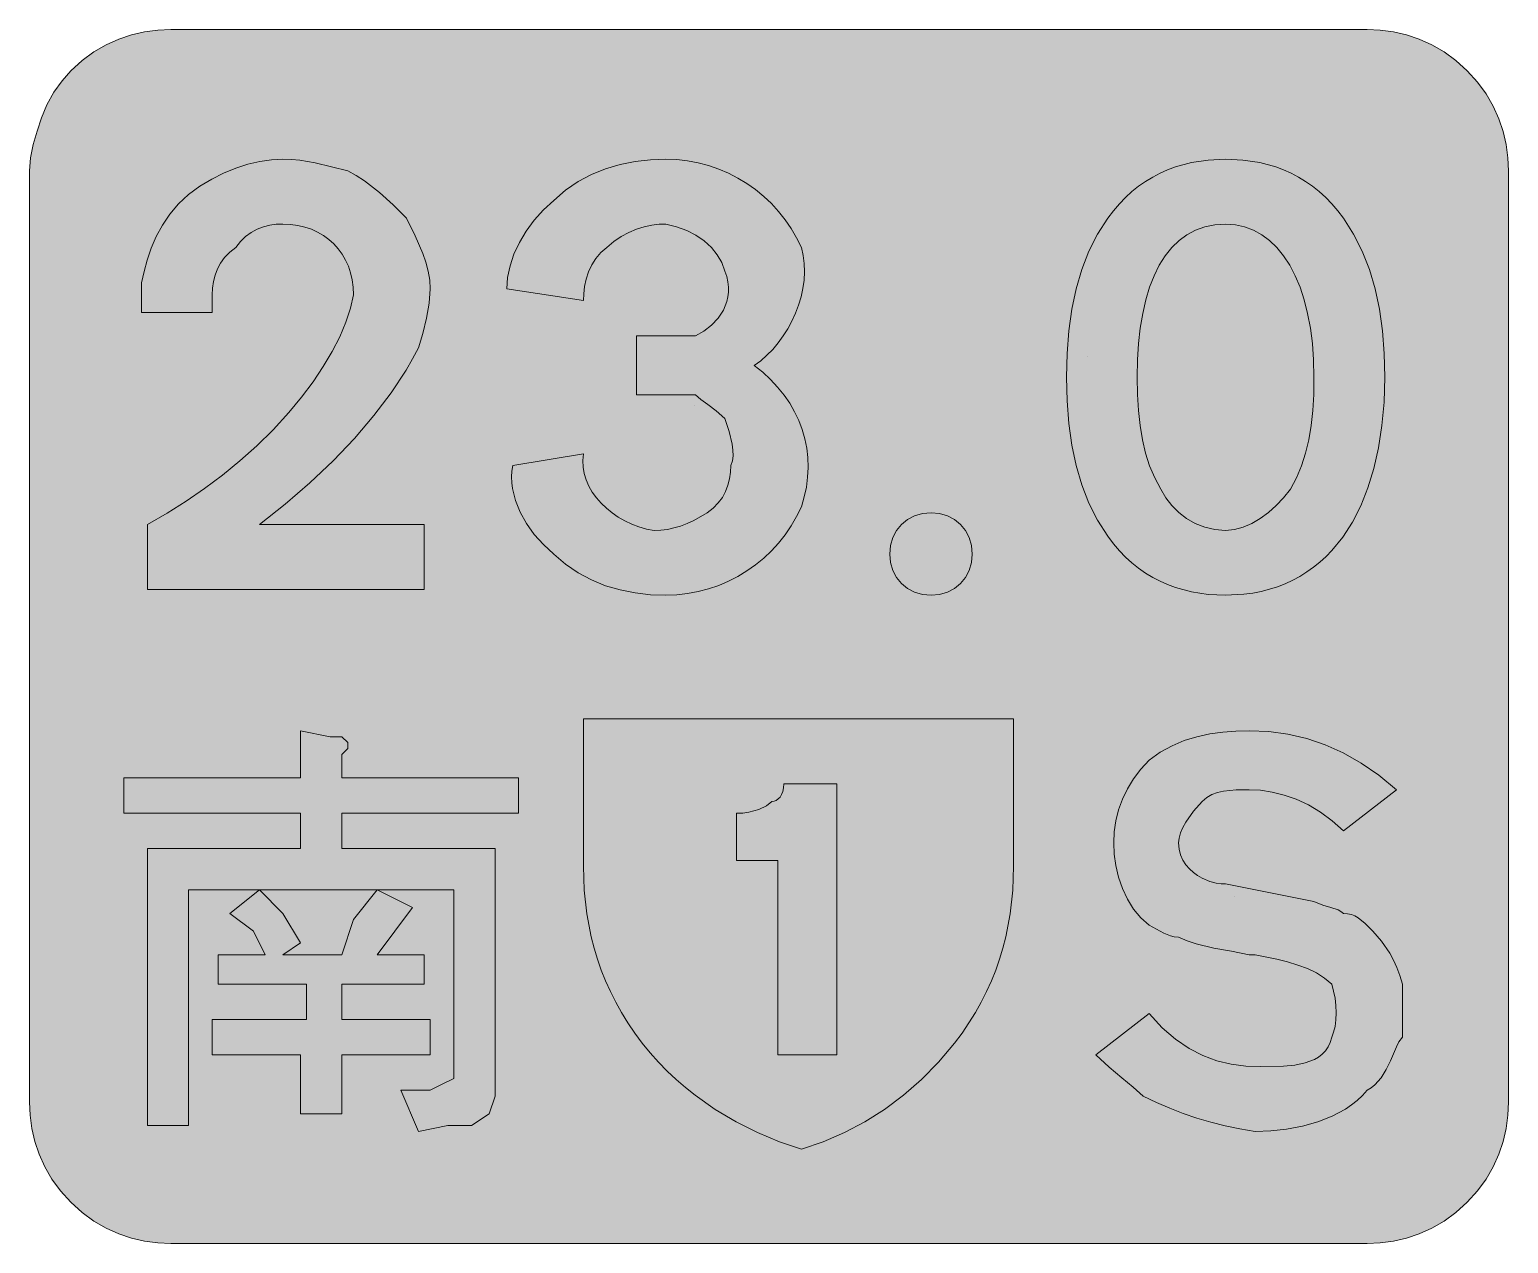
# Model space of a CAD drawing. Header units: metres. Extents: x 133 to 434, y 12 to 260.
import ezdxf

# ---------------------------------------------------------------- set-up
doc = ezdxf.new("R2010")
doc.units = ezdxf.units.M
for name, color, linetype, true_color in [('FILL_BLACK_000000', 7, 'Continuous', 0x000000), ('FILL_BLUE_0000FF', 7, 'Continuous', 0x0000ff), ('FILL_WHITE_FFFFFF', 7, 'Continuous', 0xffffff), ('FILL_YELLOW_FFFF00', 7, 'Continuous', 0xffff00), ('STROKE_WHITE_FFFFFF', 7, 'Continuous', 0xffffff)]:
    doc.layers.add(name, color=color, linetype=linetype, true_color=true_color)

msp = doc.modelspace()

# ---------------------------------------------------------------- hatches: boundary and pattern name
at = {"layer": 'FILL_BLACK_000000', "true_color": 0x000000}
h = msp.add_hatch(color=7, dxfattribs=at)
h.dxf.hatch_style = 1
h.paths.add_polyline_path([(297.45, 50.88), (285.45, 50.88), (285.45, 90.48), (277.05, 90.48), (277.05, 100.08), (278.34, 100.13), (279.53, 100.29), (281.55, 100.83), (283.13, 101.6), (284.25, 102.48), (284.7, 102.54), (285.13, 102.7), (285.54, 102.99), (285.9, 103.38), (286.21, 103.89), (286.44, 104.5), (286.6, 105.24), (286.65, 106.08), (297.45, 106.08), (297.45, 50.88)])
at = {"layer": 'FILL_BLUE_0000FF', "true_color": 0x0000ff}
h = msp.add_hatch(color=7, dxfattribs=at)
h.dxf.hatch_style = 1
h.paths.add_polyline_path([(405.45, 259.68), (408.15, 259.57), (410.83, 259.21), (413.49, 258.6), (416.1, 257.73), (418.66, 256.57), (421.14, 255.12), (423.55, 253.36), (425.85, 251.28), (427.93, 248.98), (429.69, 246.57), (431.14, 244.09), (432.3, 241.53), (433.17, 238.92), (433.78, 236.26), (434.14, 233.58), (434.25, 230.88), (434.25, 41.28), (434.14, 38.58), (433.78, 35.9), (433.17, 33.24), (432.3, 30.63), (431.14, 28.07), (429.69, 25.59), (427.93, 23.18), (425.85, 20.88), (423.55, 18.8), (421.14, 17.04), (418.66, 15.59), (416.1, 14.43), (413.49, 13.56), (410.83, 12.95), (408.15, 12.59), (405.45, 12.48), (161.85, 12.48), (159.15, 12.59), (156.47, 12.95), (153.81, 13.56), (151.2, 14.43), (148.64, 15.59), (146.16, 17.04), (143.75, 18.8), (141.45, 20.88), (139.37, 23.18), (137.61, 25.59), (136.16, 28.07), (135, 30.63), (134.13, 33.24), (133.52, 35.9), (133.16, 38.58), (133.05, 41.28), (133.05, 230.88), (133.26, 233.58), (133.8, 236.28), (134.57, 238.98), (135.45, 241.68), (136.56, 244.36), (138, 246.93), (139.67, 249.27), (141.45, 251.28), (143.75, 253.36), (146.16, 255.12), (148.64, 256.57), (151.2, 257.73), (153.81, 258.6), (156.47, 259.21), (159.15, 259.57), (161.85, 259.68), (405.45, 259.68)])
at = {"layer": 'FILL_WHITE_FFFFFF', "true_color": 0xffffff}
h = msp.add_hatch(color=7, dxfattribs=at)
h.dxf.hatch_style = 1
h.paths.add_polyline_path([(155.85, 202.08), (155.85, 208.08), (156.36, 210.38), (157.01, 212.75), (157.83, 215.15), (158.85, 217.53), (160.09, 219.86), (161.59, 222.09), (163.36, 224.17), (165.45, 226.08), (167.75, 227.77), (170.14, 229.23), (172.58, 230.47), (175.05, 231.48), (177.52, 232.27), (179.96, 232.83), (182.35, 233.17), (184.65, 233.28), (186.4, 233.23), (188.06, 233.07), (191.25, 232.53), (197.85, 230.88), (199.6, 229.93), (201.24, 228.87), (204.3, 226.53), (207.13, 223.96), (209.85, 221.28), (211.61, 217.68), (213.15, 214.08), (213.76, 212.28), (214.24, 210.48), (214.54, 208.68), (214.65, 206.88), (214.44, 203.99), (213.9, 200.88), (213.13, 197.77), (212.25, 194.88), (211.06, 192.62), (209.73, 190.33), (206.68, 185.71), (203.16, 181.06), (199.2, 176.43), (194.85, 171.85), (190.14, 167.37), (185.13, 163.04), (179.85, 158.88), (213.45, 158.88), (213.45, 145.68), (157.05, 145.68), (157.05, 158.88), (161.04, 161.19), (164.93, 163.62), (168.69, 166.2), (172.35, 168.93), (175.89, 171.83), (179.33, 174.91), (182.64, 178.19), (185.85, 181.68), (188.44, 184.83), (190.78, 187.96), (192.87, 191.07), (194.7, 194.13), (196.24, 197.14), (197.49, 200.07), (198.43, 202.93), (199.05, 205.68), (198.98, 207.23), (198.78, 208.71), (198.44, 210.13), (197.98, 211.47), (197.4, 212.74), (196.71, 213.93), (195.91, 215.03), (195, 216.03), (194, 216.94), (192.9, 217.74), (191.71, 218.43), (190.44, 219.01), (189.1, 219.47), (187.68, 219.81), (186.2, 220.01), (184.65, 220.08), (183.3, 220.02), (181.97, 219.84), (180.66, 219.51), (179.4, 219.03), (178.19, 218.38), (177.06, 217.55), (176, 216.52), (175.05, 215.28), (173.81, 214.33), (172.78, 213.27), (171.95, 212.14), (171.3, 210.93), (170.82, 209.67), (170.49, 208.36), (170.31, 207.03), (170.25, 205.68), (170.25, 202.08), (155.85, 202.08)])
h = msp.add_hatch(color=7, dxfattribs=at)
h.dxf.hatch_style = 1
h.paths.add_polyline_path([(256.65, 185.28), (256.65, 197.28), (266.25, 197.28), (267.45, 197.28), (268.65, 197.28), (270.38, 198.29), (271.95, 199.51), (273.29, 200.93), (274.35, 202.53), (275.07, 204.3), (275.29, 205.24), (275.4, 206.22), (275.4, 207.24), (275.28, 208.29), (275.03, 209.37), (274.65, 210.48), (274.04, 212.22), (273.11, 213.84), (271.91, 215.31), (270.45, 216.63), (268.77, 217.78), (266.89, 218.75), (264.84, 219.52), (262.65, 220.08), (261.25, 220.02), (259.76, 219.84), (258.22, 219.51), (256.65, 219.03), (255.08, 218.38), (253.54, 217.55), (252.05, 216.52), (250.65, 215.28), (249.41, 214.27), (248.38, 213.09), (247.55, 211.76), (246.9, 210.33), (246.42, 208.85), (246.09, 207.35), (245.91, 205.88), (245.85, 204.48), (230.25, 206.88), (230.42, 209.18), (230.91, 211.55), (231.71, 213.95), (232.8, 216.33), (234.18, 218.66), (235.82, 220.89), (237.71, 222.97), (239.85, 224.88), (242.21, 226.96), (244.76, 228.72), (247.49, 230.17), (250.35, 231.33), (253.33, 232.2), (256.39, 232.81), (259.5, 233.17), (262.65, 233.28), (264.88, 233.2), (267.08, 232.95), (269.24, 232.54), (271.35, 231.99), (273.4, 231.28), (275.39, 230.43), (277.31, 229.45), (279.15, 228.33), (280.91, 227.09), (282.57, 225.72), (284.14, 224.24), (285.6, 222.65), (286.95, 220.95), (288.18, 219.15), (289.28, 217.26), (290.25, 215.28), (290.62, 213.68), (290.82, 212.03), (290.87, 210.36), (290.78, 208.66), (290.54, 206.96), (290.17, 205.26), (289.67, 203.58), (289.05, 201.93), (288.32, 200.32), (287.48, 198.77), (286.55, 197.28), (285.53, 195.87), (284.42, 194.56), (283.23, 193.34), (281.97, 192.25), (280.65, 191.28), (282.38, 189.89), (283.97, 188.42), (285.41, 186.87), (286.71, 185.26), (287.86, 183.59), (288.86, 181.85), (289.7, 180.06), (290.4, 178.23), (290.94, 176.35), (291.33, 174.44), (291.55, 172.5), (291.62, 170.52), (291.52, 168.53), (291.26, 166.52), (290.84, 164.5), (290.25, 162.48), (289.28, 160.5), (288.18, 158.61), (286.95, 156.81), (285.6, 155.11), (284.14, 153.52), (282.57, 152.04), (280.91, 150.67), (279.15, 149.43), (277.31, 148.31), (275.39, 147.33), (273.4, 146.48), (271.35, 145.77), (269.24, 145.22), (267.08, 144.81), (264.88, 144.56), (262.65, 144.48), (259.5, 144.59), (256.39, 144.95), (253.33, 145.56), (250.35, 146.43), (247.49, 147.59), (244.76, 149.04), (242.21, 150.8), (239.85, 152.88), (237.72, 154.79), (235.84, 156.87), (234.24, 159.1), (232.95, 161.43), (232, 163.81), (231.41, 166.21), (231.27, 167.4), (231.22, 168.58), (231.28, 169.74), (231.45, 170.88), (245.85, 173.28), (245.72, 171.93), (245.78, 170.59), (246.01, 169.27), (246.41, 167.97), (246.97, 166.71), (247.66, 165.5), (248.5, 164.33), (249.45, 163.23), (250.52, 162.2), (251.69, 161.24), (252.95, 160.38), (254.29, 159.61), (255.7, 158.95), (257.17, 158.4), (258.69, 157.97), (260.25, 157.68), (261.6, 157.74), (262.95, 157.9), (264.3, 158.19), (265.65, 158.58), (267, 159.09), (268.35, 159.7), (271.05, 161.28), (272.29, 162.23), (273.32, 163.29), (274.15, 164.42), (274.8, 165.63), (275.28, 166.89), (275.61, 168.2), (275.79, 169.53), (275.85, 170.88), (276.19, 171.83), (276.34, 172.89), (276.31, 174.02), (276.15, 175.23), (275.51, 177.8), (274.65, 180.48), (272.87, 182.07), (271.2, 183.33), (269.76, 184.36), (268.65, 185.28), (256.65, 185.28)])
h = msp.add_hatch(color=7, dxfattribs=at)
h.dxf.hatch_style = 1
h.paths.add_polyline_path([(344.72, 198.33), (345.33, 202.72), (346.2, 206.88), (347.36, 210.82), (348.81, 214.53), (350.57, 218.02), (352.65, 221.28), (353.8, 222.8), (355.01, 224.21), (356.27, 225.51), (357.58, 226.7), (358.94, 227.79), (360.35, 228.77), (361.8, 229.65), (363.3, 230.43), (364.84, 231.11), (366.42, 231.7), (369.69, 232.59), (373.11, 233.11), (376.65, 233.28), (380.19, 233.11), (383.61, 232.59), (386.88, 231.7), (388.46, 231.11), (390, 230.43), (391.5, 229.65), (392.95, 228.77), (394.36, 227.79), (395.72, 226.7), (397.03, 225.51), (398.29, 224.21), (399.5, 222.8), (400.65, 221.28), (402.73, 218.02), (404.49, 214.53), (405.94, 210.82), (407.1, 206.88), (407.97, 202.72), (408.58, 198.33), (408.94, 193.72), (409.05, 188.88), (408.91, 183.83), (408.49, 179.05), (407.81, 174.53), (406.86, 170.3), (405.64, 166.35), (404.18, 162.7), (402.46, 159.36), (400.5, 156.33), (398.3, 153.62), (397.11, 152.4), (395.87, 151.25), (394.56, 150.19), (393.2, 149.22), (391.79, 148.33), (390.32, 147.54), (388.79, 146.83), (387.22, 146.21), (385.58, 145.69), (383.9, 145.26), (382.16, 144.92), (380.38, 144.68), (376.65, 144.48), (373.11, 144.65), (369.69, 145.17), (366.42, 146.06), (364.84, 146.65), (363.3, 147.33), (361.8, 148.11), (360.35, 148.99), (358.94, 149.97), (357.58, 151.06), (356.27, 152.25), (355.01, 153.55), (353.8, 154.96), (352.65, 156.48), (350.57, 159.74), (348.81, 163.23), (347.36, 166.94), (346.2, 170.88), (345.33, 175.04), (344.72, 179.43), (344.36, 184.04), (344.25, 188.88), (344.36, 193.72), (344.72, 198.33)])
h.paths.add_polyline_path([(380.23, 158.32), (381.99, 159.07), (383.7, 160.08), (385.36, 161.31), (386.94, 162.74), (388.45, 164.34), (389.85, 166.08), (391.09, 168.39), (392.12, 170.82), (392.95, 173.4), (393.6, 176.13), (394.08, 179.03), (394.41, 182.11), (394.59, 185.39), (394.65, 188.88), (394.57, 192.39), (394.32, 195.73), (393.91, 198.89), (393.36, 201.85), (392.65, 204.62), (391.8, 207.19), (390.82, 209.54), (389.7, 211.68), (388.46, 213.59), (387.09, 215.27), (385.61, 216.71), (384.02, 217.9), (382.32, 218.85), (380.52, 219.53), (378.63, 219.94), (376.65, 220.08), (374.47, 219.94), (372.43, 219.53), (370.53, 218.85), (368.78, 217.9), (367.16, 216.71), (365.68, 215.27), (364.35, 213.59), (363.15, 211.68), (362.1, 209.54), (361.18, 207.19), (360.41, 204.62), (359.78, 201.85), (359.28, 198.89), (358.93, 195.73), (358.72, 192.39), (358.65, 188.88), (358.71, 185.39), (358.89, 182.11), (359.22, 179.03), (359.7, 176.13), (360.35, 173.4), (361.18, 170.82), (362.21, 168.39), (363.45, 166.08), (364.46, 164.34), (365.68, 162.74), (367.1, 161.31), (368.7, 160.08), (370.47, 159.07), (372.39, 158.32), (374.46, 157.84), (376.65, 157.68), (378.45, 157.84), (380.23, 158.32)], flags=16)
h = msp.add_hatch(color=7, dxfattribs=at)
h.dxf.hatch_style = 1
h.paths.add_polyline_path([(324.89, 151.14), (324.41, 149.54), (323.66, 148.11), (322.65, 146.88), (321.42, 145.87), (319.99, 145.12), (318.39, 144.64), (316.65, 144.48), (314.91, 144.64), (313.31, 145.12), (311.88, 145.87), (310.65, 146.88), (309.64, 148.11), (308.89, 149.54), (308.41, 151.14), (308.25, 152.88), (308.41, 154.62), (308.89, 156.22), (309.64, 157.65), (310.65, 158.88), (311.88, 159.89), (313.31, 160.64), (314.91, 161.12), (316.65, 161.28), (318.39, 161.12), (319.99, 160.64), (321.42, 159.89), (322.65, 158.88), (323.66, 157.65), (324.41, 156.22), (324.89, 154.62), (325.05, 152.88), (324.89, 151.14)])
h = msp.add_hatch(color=7, dxfattribs=at)
h.dxf.hatch_style = 1
h.paths.add_polyline_path([(194.25, 115.68), (196.65, 115.68), (197.85, 114.48), (197.85, 113.28), (196.65, 112.08), (196.65, 107.28), (232.65, 107.28), (232.65, 100.08), (196.65, 100.08), (196.65, 92.88), (227.85, 92.88), (227.85, 47.28), (227.85, 42.48), (226.65, 38.88), (223.05, 36.48), (218.25, 36.48), (212.25, 35.28), (208.65, 43.68), (214.65, 43.68), (217.05, 44.88), (219.45, 46.08), (219.45, 47.28), (219.45, 49.68), (219.45, 84.48), (165.45, 84.48), (165.45, 36.48), (157.05, 36.48), (157.05, 92.88), (188.25, 92.88), (188.25, 100.08), (152.25, 100.08), (152.25, 107.28), (188.25, 107.28), (188.25, 116.88), (194.25, 115.68)])
h = msp.add_hatch(color=7, dxfattribs=at)
h.dxf.hatch_style = 1
h.paths.add_polyline_path([(394.65, 82.08), (396.43, 81.37), (398.1, 80.88), (399.54, 80.39), (400.15, 80.08), (400.65, 79.68), (401.5, 79.62), (402.26, 79.45), (402.97, 79.17), (403.65, 78.78), (405.04, 77.65), (406.65, 76.08), (408.43, 74.05), (410.1, 71.58), (410.86, 70.17), (411.54, 68.65), (412.15, 67.02), (412.65, 65.28), (412.65, 62.88), (412.65, 60.48), (412.65, 59.28), (412.65, 58.08), (412.65, 56.88), (412.65, 54.48), (411.94, 53.56), (411.45, 52.53), (410.25, 49.68), (409.33, 47.9), (408.3, 46.23), (407.04, 44.79), (406.3, 44.18), (405.45, 43.68), (404.5, 42.6), (403.44, 41.6), (402.28, 40.68), (401.04, 39.84), (398.34, 38.39), (395.4, 37.23), (392.29, 36.36), (389.08, 35.75), (385.84, 35.39), (382.65, 35.28), (379.55, 35.79), (376.56, 36.4), (373.64, 37.14), (370.8, 37.98), (368.01, 38.94), (365.27, 40), (362.55, 41.19), (359.85, 42.48), (357.84, 44.3), (355.5, 46.23), (352.93, 48.39), (350.25, 50.88), (361.05, 59.28), (363.75, 56.4), (366.47, 54.05), (369.21, 52.17), (372, 50.73), (374.84, 49.68), (377.76, 48.99), (380.75, 48.6), (383.85, 48.48), (388.46, 48.57), (390.73, 48.8), (392.85, 49.23), (394.75, 49.94), (395.59, 50.43), (396.34, 51.01), (396.99, 51.7), (397.53, 52.5), (397.96, 53.42), (398.25, 54.48), (398.64, 55.49), (398.93, 56.67), (399.09, 58), (399.15, 59.43), (399.09, 60.91), (398.93, 62.41), (398.64, 63.88), (398.25, 65.28), (396.79, 66.52), (395.14, 67.57), (393.31, 68.44), (391.35, 69.18), (389.27, 69.8), (387.11, 70.34), (382.65, 71.28), (381.45, 71.28), (377.85, 72.01), (374.25, 72.63), (370.65, 73.47), (368.85, 74.09), (367.05, 74.88), (366.2, 74.93), (365.44, 75.09), (364.05, 75.63), (361.05, 77.28), (359.36, 78.79), (357.9, 80.58), (356.66, 82.6), (355.65, 84.78), (354.86, 87.08), (354.3, 89.43), (353.96, 91.78), (353.85, 94.08), (353.96, 96.33), (354.3, 98.56), (354.86, 100.77), (355.65, 102.93), (356.66, 105.04), (357.9, 107.07), (359.36, 109.03), (361.05, 110.88), (363.35, 112.52), (365.76, 113.84), (368.24, 114.89), (370.8, 115.68), (373.41, 116.25), (376.07, 116.62), (378.75, 116.82), (381.45, 116.88), (385.45, 116.71), (389.34, 116.19), (393.16, 115.3), (396.9, 114.03), (400.59, 112.37), (404.23, 110.3), (407.85, 107.81), (411.45, 104.88), (400.65, 96.48), (398.35, 98.56), (395.96, 100.32), (393.52, 101.77), (391.05, 102.93), (388.58, 103.8), (386.14, 104.41), (383.75, 104.77), (381.45, 104.88), (378.77, 104.84), (376.2, 104.58), (374.99, 104.29), (373.86, 103.87), (372.8, 103.27), (371.85, 102.48), (370.09, 100.49), (368.55, 98.28), (367.94, 97.16), (367.46, 96.07), (367.16, 95.03), (367.05, 94.08), (367.16, 92.79), (367.46, 91.6), (367.94, 90.54), (368.55, 89.58), (369.28, 88.74), (370.09, 88), (370.95, 87.39), (371.85, 86.88), (373.44, 86.19), (374.7, 85.83), (375.73, 85.7), (376.65, 85.68), (394.65, 82.08)])
h = msp.add_hatch(color=7, dxfattribs=at)
h.dxf.hatch_style = 1
h.paths.add_polyline_path([(184.65, 79.68), (188.25, 73.68), (184.65, 71.28), (196.65, 71.28), (199.05, 78.48), (203.85, 84.48), (211.05, 80.88), (207.45, 76.08), (203.85, 71.28), (213.45, 71.28), (213.45, 65.28), (196.65, 65.28), (196.65, 58.08), (214.65, 58.08), (214.65, 50.88), (196.65, 50.88), (196.65, 38.88), (188.25, 38.88), (188.25, 50.88), (170.25, 50.88), (170.25, 58.08), (189.45, 58.08), (189.45, 65.28), (171.45, 65.28), (171.45, 71.28), (181.05, 71.28), (178.65, 76.08), (173.85, 79.68), (179.85, 84.48), (184.65, 79.68)])
at = {"layer": 'FILL_YELLOW_FFFF00', "true_color": 0xffff00}
h = msp.add_hatch(color=7, dxfattribs=at)
h.dxf.hatch_style = 1
h.paths.add_polyline_path([(285.76, 33.2), (281.31, 35.05), (276.94, 37.25), (272.7, 39.78), (268.63, 42.65), (266.67, 44.21), (264.77, 45.85), (262.93, 47.58), (261.16, 49.4), (259.47, 51.3), (257.85, 53.28), (256.33, 55.32), (254.92, 57.39), (253.62, 59.48), (252.43, 61.6), (251.34, 63.76), (250.36, 65.94), (249.48, 68.14), (248.7, 70.38), (248.02, 72.64), (247.43, 74.94), (246.54, 79.6), (246.02, 84.39), (245.85, 89.28), (245.85, 119.28), (333.45, 119.28), (333.45, 89.28), (333.28, 84.39), (332.76, 79.6), (331.87, 74.94), (331.28, 72.64), (330.6, 70.38), (329.82, 68.14), (328.94, 65.94), (327.96, 63.76), (326.87, 61.6), (325.68, 59.48), (324.38, 57.39), (322.97, 55.32), (321.45, 53.28), (318.19, 49.4), (314.72, 45.85), (311.05, 42.65), (307.2, 39.78), (303.18, 37.25), (299.01, 35.05), (294.69, 33.2), (290.25, 31.68), (285.76, 33.2)])

# ---------------------------------------------------------------- linework, layer by layer
at = {"layer": 'FILL_BLACK_000000', "lineweight": 0, "true_color": 0x000000}
msp.add_lwpolyline([(297.45, 50.88), (285.45, 50.88), (285.45, 90.48), (277.05, 90.48), (277.05, 100.08), (278.34, 100.13), (279.53, 100.29), (281.55, 100.83), (283.13, 101.6), (284.25, 102.48), (284.7, 102.54), (285.13, 102.7), (285.54, 102.99), (285.9, 103.38), (286.21, 103.89), (286.44, 104.5), (286.6, 105.24), (286.65, 106.08), (297.45, 106.08)], close=True, dxfattribs=at)
at = {"layer": 'FILL_BLUE_0000FF', "lineweight": 0, "true_color": 0x0000ff}
msp.add_lwpolyline([(405.45, 259.68), (408.15, 259.57), (410.83, 259.21), (413.49, 258.6), (416.1, 257.73), (418.66, 256.57), (421.14, 255.12), (423.55, 253.36), (425.85, 251.28), (427.93, 248.98), (429.69, 246.57), (431.14, 244.09), (432.3, 241.53), (433.17, 238.92), (433.78, 236.26), (434.14, 233.58), (434.25, 230.88), (434.25, 41.28), (434.14, 38.58), (433.78, 35.9), (433.17, 33.24), (432.3, 30.63), (431.14, 28.07), (429.69, 25.59), (427.93, 23.18), (425.85, 20.88), (423.55, 18.8), (421.14, 17.04), (418.66, 15.59), (416.1, 14.43), (413.49, 13.56), (410.83, 12.95), (408.15, 12.59), (405.45, 12.48), (161.85, 12.48), (159.15, 12.59), (156.47, 12.95), (153.81, 13.56), (151.2, 14.43), (148.64, 15.59), (146.16, 17.04), (143.75, 18.8), (141.45, 20.88), (139.37, 23.18), (137.61, 25.59), (136.16, 28.07), (135, 30.63), (134.13, 33.24), (133.52, 35.9), (133.16, 38.58), (133.05, 41.28), (133.05, 230.88), (133.26, 233.58), (133.8, 236.28), (134.57, 238.98), (135.45, 241.68), (136.56, 244.36), (138, 246.93), (139.67, 249.27), (141.45, 251.28), (143.75, 253.36), (146.16, 255.12), (148.64, 256.57), (151.2, 257.73), (153.81, 258.6), (156.47, 259.21), (159.15, 259.57), (161.85, 259.68)], close=True, dxfattribs=at)
at = {"layer": 'FILL_WHITE_FFFFFF', "lineweight": 0, "true_color": 0xffffff}
for points in [[(155.85, 202.08), (155.85, 208.08), (156.36, 210.38), (157.01, 212.75), (157.83, 215.15), (158.85, 217.53), (160.09, 219.86), (161.59, 222.09), (163.36, 224.17), (165.45, 226.08), (167.75, 227.77), (170.14, 229.23), (172.58, 230.47), (175.05, 231.48), (177.52, 232.27), (179.96, 232.83), (182.35, 233.17), (184.65, 233.28), (186.4, 233.23), (188.06, 233.07), (191.25, 232.53), (197.85, 230.88), (199.6, 229.93), (201.24, 228.87), (204.3, 226.53), (207.13, 223.96), (209.85, 221.28), (211.61, 217.68), (213.15, 214.08), (213.76, 212.28), (214.24, 210.48), (214.54, 208.68), (214.65, 206.88), (214.44, 203.99), (213.9, 200.88), (213.13, 197.77), (212.25, 194.88), (211.06, 192.62), (209.73, 190.33), (206.68, 185.71), (203.16, 181.06), (199.2, 176.43), (194.85, 171.85), (190.14, 167.37), (185.13, 163.04), (179.85, 158.88), (213.45, 158.88), (213.45, 145.68), (157.05, 145.68), (157.05, 158.88), (161.04, 161.19), (164.93, 163.62), (168.69, 166.2), (172.35, 168.93), (175.89, 171.83), (179.33, 174.91), (182.64, 178.19), (185.85, 181.68), (188.44, 184.83), (190.78, 187.96), (192.87, 191.07), (194.7, 194.13), (196.24, 197.14), (197.49, 200.07), (198.43, 202.93), (199.05, 205.68), (198.98, 207.23), (198.78, 208.71), (198.44, 210.13), (197.98, 211.47), (197.4, 212.74), (196.71, 213.93), (195.91, 215.03), (195, 216.03), (194, 216.94), (192.9, 217.74), (191.71, 218.43), (190.44, 219.01), (189.1, 219.47), (187.68, 219.81), (186.2, 220.01), (184.65, 220.08), (183.3, 220.02), (181.97, 219.84), (180.66, 219.51), (179.4, 219.03), (178.19, 218.38), (177.06, 217.55), (176, 216.52), (175.05, 215.28), (173.81, 214.33), (172.78, 213.27), (171.95, 212.14), (171.3, 210.93), (170.82, 209.67), (170.49, 208.36), (170.31, 207.03), (170.25, 205.68), (170.25, 202.08)], [(256.65, 185.28), (256.65, 197.28), (266.25, 197.28), (267.45, 197.28), (268.65, 197.28), (270.38, 198.29), (271.95, 199.51), (273.29, 200.93), (274.35, 202.53), (275.07, 204.3), (275.29, 205.24), (275.4, 206.22), (275.4, 207.24), (275.28, 208.29), (275.03, 209.37), (274.65, 210.48), (274.04, 212.22), (273.11, 213.84), (271.91, 215.31), (270.45, 216.63), (268.77, 217.78), (266.89, 218.75), (264.84, 219.52), (262.65, 220.08), (261.25, 220.02), (259.76, 219.84), (258.22, 219.51), (256.65, 219.03), (255.08, 218.38), (253.54, 217.55), (252.05, 216.52), (250.65, 215.28), (249.41, 214.27), (248.38, 213.09), (247.55, 211.76), (246.9, 210.33), (246.42, 208.85), (246.09, 207.35), (245.91, 205.88), (245.85, 204.48), (230.25, 206.88), (230.42, 209.18), (230.91, 211.55), (231.71, 213.95), (232.8, 216.33), (234.18, 218.66), (235.82, 220.89), (237.71, 222.97), (239.85, 224.88), (242.21, 226.96), (244.76, 228.72), (247.49, 230.17), (250.35, 231.33), (253.33, 232.2), (256.39, 232.81), (259.5, 233.17), (262.65, 233.28), (264.88, 233.2), (267.08, 232.95), (269.24, 232.54), (271.35, 231.99), (273.4, 231.28), (275.39, 230.43), (277.31, 229.45), (279.15, 228.33), (280.91, 227.09), (282.57, 225.72), (284.14, 224.24), (285.6, 222.65), (286.95, 220.95), (288.18, 219.15), (289.28, 217.26), (290.25, 215.28), (290.62, 213.68), (290.82, 212.03), (290.87, 210.36), (290.78, 208.66), (290.54, 206.96), (290.17, 205.26), (289.67, 203.58), (289.05, 201.93), (288.32, 200.32), (287.48, 198.77), (286.55, 197.28), (285.53, 195.87), (284.42, 194.56), (283.23, 193.34), (281.97, 192.25), (280.65, 191.28), (282.38, 189.89), (283.97, 188.42), (285.41, 186.87), (286.71, 185.26), (287.86, 183.59), (288.86, 181.85), (289.7, 180.06), (290.4, 178.23), (290.94, 176.35), (291.33, 174.44), (291.55, 172.5), (291.62, 170.52), (291.52, 168.53), (291.26, 166.52), (290.84, 164.5), (290.25, 162.48), (289.28, 160.5), (288.18, 158.61), (286.95, 156.81), (285.6, 155.11), (284.14, 153.52), (282.57, 152.04), (280.91, 150.67), (279.15, 149.43), (277.31, 148.31), (275.39, 147.33), (273.4, 146.48), (271.35, 145.77), (269.24, 145.22), (267.08, 144.81), (264.88, 144.56), (262.65, 144.48), (259.5, 144.59), (256.39, 144.95), (253.33, 145.56), (250.35, 146.43), (247.49, 147.59), (244.76, 149.04), (242.21, 150.8), (239.85, 152.88), (237.72, 154.79), (235.84, 156.87), (234.24, 159.1), (232.95, 161.43), (232, 163.81), (231.41, 166.21), (231.27, 167.4), (231.22, 168.58), (231.28, 169.74), (231.45, 170.88), (245.85, 173.28), (245.72, 171.93), (245.78, 170.59), (246.01, 169.27), (246.41, 167.97), (246.97, 166.71), (247.66, 165.5), (248.5, 164.33), (249.45, 163.23), (250.52, 162.2), (251.69, 161.24), (252.95, 160.38), (254.29, 159.61), (255.7, 158.95), (257.17, 158.4), (258.69, 157.97), (260.25, 157.68), (261.6, 157.74), (262.95, 157.9), (264.3, 158.19), (265.65, 158.58), (267, 159.09), (268.35, 159.7), (271.05, 161.28), (272.29, 162.23), (273.32, 163.29), (274.15, 164.42), (274.8, 165.63), (275.28, 166.89), (275.61, 168.2), (275.79, 169.53), (275.85, 170.88), (276.19, 171.83), (276.34, 172.89), (276.31, 174.02), (276.15, 175.23), (275.51, 177.8), (274.65, 180.48), (272.87, 182.07), (271.2, 183.33), (269.76, 184.36), (268.65, 185.28)], [(344.72, 198.33), (345.33, 202.72), (346.2, 206.88), (347.36, 210.82), (348.81, 214.53), (350.57, 218.02), (352.65, 221.28), (353.8, 222.8), (355.01, 224.21), (356.27, 225.51), (357.58, 226.7), (358.94, 227.79), (360.35, 228.77), (361.8, 229.65), (363.3, 230.43), (364.84, 231.11), (366.42, 231.7), (369.69, 232.59), (373.11, 233.11), (376.65, 233.28), (380.19, 233.11), (383.61, 232.59), (386.88, 231.7), (388.46, 231.11), (390, 230.43), (391.5, 229.65), (392.95, 228.77), (394.36, 227.79), (395.72, 226.7), (397.03, 225.51), (398.29, 224.21), (399.5, 222.8), (400.65, 221.28), (402.73, 218.02), (404.49, 214.53), (405.94, 210.82), (407.1, 206.88), (407.97, 202.72), (408.58, 198.33), (408.94, 193.72), (409.05, 188.88), (408.91, 183.83), (408.49, 179.05), (407.81, 174.53), (406.86, 170.3), (405.64, 166.35), (404.18, 162.7), (402.46, 159.36), (400.5, 156.33), (398.3, 153.62), (397.11, 152.4), (395.87, 151.25), (394.56, 150.19), (393.2, 149.22), (391.79, 148.33), (390.32, 147.54), (388.79, 146.83), (387.22, 146.21), (385.58, 145.69), (383.9, 145.26), (382.16, 144.92), (380.38, 144.68), (376.65, 144.48), (373.11, 144.65), (369.69, 145.17), (366.42, 146.06), (364.84, 146.65), (363.3, 147.33), (361.8, 148.11), (360.35, 148.99), (358.94, 149.97), (357.58, 151.06), (356.27, 152.25), (355.01, 153.55), (353.8, 154.96), (352.65, 156.48), (350.57, 159.74), (348.81, 163.23), (347.36, 166.94), (346.2, 170.88), (345.33, 175.04), (344.72, 179.43), (344.36, 184.04), (344.25, 188.88), (344.36, 193.72)], [(380.23, 158.32), (381.99, 159.07), (383.7, 160.08), (385.36, 161.31), (386.94, 162.74), (388.45, 164.34), (389.85, 166.08), (391.09, 168.39), (392.12, 170.82), (392.95, 173.4), (393.6, 176.13), (394.08, 179.03), (394.41, 182.11), (394.59, 185.39), (394.65, 188.88), (394.57, 192.39), (394.32, 195.73), (393.91, 198.89), (393.36, 201.85), (392.65, 204.62), (391.8, 207.19), (390.82, 209.54), (389.7, 211.68), (388.46, 213.59), (387.09, 215.27), (385.61, 216.71), (384.02, 217.9), (382.32, 218.85), (380.52, 219.53), (378.63, 219.94), (376.65, 220.08), (374.47, 219.94), (372.43, 219.53), (370.53, 218.85), (368.78, 217.9), (367.16, 216.71), (365.68, 215.27), (364.35, 213.59), (363.15, 211.68), (362.1, 209.54), (361.18, 207.19), (360.41, 204.62), (359.78, 201.85), (359.28, 198.89), (358.93, 195.73), (358.72, 192.39), (358.65, 188.88), (358.71, 185.39), (358.89, 182.11), (359.22, 179.03), (359.7, 176.13), (360.35, 173.4), (361.18, 170.82), (362.21, 168.39), (363.45, 166.08), (364.46, 164.34), (365.68, 162.74), (367.1, 161.31), (368.7, 160.08), (370.47, 159.07), (372.39, 158.32), (374.46, 157.84), (376.65, 157.68), (378.45, 157.84)], [(324.89, 151.14), (324.41, 149.54), (323.66, 148.11), (322.65, 146.88), (321.42, 145.87), (319.99, 145.12), (318.39, 144.64), (316.65, 144.48), (314.91, 144.64), (313.31, 145.12), (311.88, 145.87), (310.65, 146.88), (309.64, 148.11), (308.89, 149.54), (308.41, 151.14), (308.25, 152.88), (308.41, 154.62), (308.89, 156.22), (309.64, 157.65), (310.65, 158.88), (311.88, 159.89), (313.31, 160.64), (314.91, 161.12), (316.65, 161.28), (318.39, 161.12), (319.99, 160.64), (321.42, 159.89), (322.65, 158.88), (323.66, 157.65), (324.41, 156.22), (324.89, 154.62), (325.05, 152.88)], [(194.25, 115.68), (196.65, 115.68), (197.85, 114.48), (197.85, 113.28), (196.65, 112.08), (196.65, 107.28), (232.65, 107.28), (232.65, 100.08), (196.65, 100.08), (196.65, 92.88), (227.85, 92.88), (227.85, 47.28), (227.85, 42.48), (226.65, 38.88), (223.05, 36.48), (218.25, 36.48), (212.25, 35.28), (208.65, 43.68), (214.65, 43.68), (217.05, 44.88), (219.45, 46.08), (219.45, 47.28), (219.45, 49.68), (219.45, 84.48), (165.45, 84.48), (165.45, 36.48), (157.05, 36.48), (157.05, 92.88), (188.25, 92.88), (188.25, 100.08), (152.25, 100.08), (152.25, 107.28), (188.25, 107.28), (188.25, 116.88)], [(394.65, 82.08), (396.43, 81.37), (398.1, 80.88), (399.54, 80.39), (400.15, 80.08), (400.65, 79.68), (401.5, 79.62), (402.26, 79.45), (402.97, 79.17), (403.65, 78.78), (405.04, 77.65), (406.65, 76.08), (408.43, 74.05), (410.1, 71.58), (410.86, 70.17), (411.54, 68.65), (412.15, 67.02), (412.65, 65.28), (412.65, 62.88), (412.65, 60.48), (412.65, 59.28), (412.65, 58.08), (412.65, 56.88), (412.65, 54.48), (411.94, 53.56), (411.45, 52.53), (410.25, 49.68), (409.33, 47.9), (408.3, 46.23), (407.04, 44.79), (406.3, 44.18), (405.45, 43.68), (404.5, 42.6), (403.44, 41.6), (402.28, 40.68), (401.04, 39.84), (398.34, 38.39), (395.4, 37.23), (392.29, 36.36), (389.08, 35.75), (385.84, 35.39), (382.65, 35.28), (379.55, 35.79), (376.56, 36.4), (373.64, 37.14), (370.8, 37.98), (368.01, 38.94), (365.27, 40), (362.55, 41.19), (359.85, 42.48), (357.84, 44.3), (355.5, 46.23), (352.93, 48.39), (350.25, 50.88), (361.05, 59.28), (363.75, 56.4), (366.47, 54.05), (369.21, 52.17), (372, 50.73), (374.84, 49.68), (377.76, 48.99), (380.75, 48.6), (383.85, 48.48), (388.46, 48.57), (390.73, 48.8), (392.85, 49.23), (394.75, 49.94), (395.59, 50.43), (396.34, 51.01), (396.99, 51.7), (397.53, 52.5), (397.96, 53.42), (398.25, 54.48), (398.64, 55.49), (398.93, 56.67), (399.09, 58), (399.15, 59.43), (399.09, 60.91), (398.93, 62.41), (398.64, 63.88), (398.25, 65.28), (396.79, 66.52), (395.14, 67.57), (393.31, 68.44), (391.35, 69.18), (389.27, 69.8), (387.11, 70.34), (382.65, 71.28), (381.45, 71.28), (377.85, 72.01), (374.25, 72.63), (370.65, 73.47), (368.85, 74.09), (367.05, 74.88), (366.2, 74.93), (365.44, 75.09), (364.05, 75.63), (361.05, 77.28), (359.36, 78.79), (357.9, 80.58), (356.66, 82.6), (355.65, 84.78), (354.86, 87.08), (354.3, 89.43), (353.96, 91.78), (353.85, 94.08), (353.96, 96.33), (354.3, 98.56), (354.86, 100.77), (355.65, 102.93), (356.66, 105.04), (357.9, 107.07), (359.36, 109.03), (361.05, 110.88), (363.35, 112.52), (365.76, 113.84), (368.24, 114.89), (370.8, 115.68), (373.41, 116.25), (376.07, 116.62), (378.75, 116.82), (381.45, 116.88), (385.45, 116.71), (389.34, 116.19), (393.16, 115.3), (396.9, 114.03), (400.59, 112.37), (404.23, 110.3), (407.85, 107.81), (411.45, 104.88), (400.65, 96.48), (398.35, 98.56), (395.96, 100.32), (393.52, 101.77), (391.05, 102.93), (388.58, 103.8), (386.14, 104.41), (383.75, 104.77), (381.45, 104.88), (378.77, 104.84), (376.2, 104.58), (374.99, 104.29), (373.86, 103.87), (372.8, 103.27), (371.85, 102.48), (370.09, 100.49), (368.55, 98.28), (367.94, 97.16), (367.46, 96.07), (367.16, 95.03), (367.05, 94.08), (367.16, 92.79), (367.46, 91.6), (367.94, 90.54), (368.55, 89.58), (369.28, 88.74), (370.09, 88), (370.95, 87.39), (371.85, 86.88), (373.44, 86.19), (374.7, 85.83), (375.73, 85.7), (376.65, 85.68)], [(184.65, 79.68), (188.25, 73.68), (184.65, 71.28), (196.65, 71.28), (199.05, 78.48), (203.85, 84.48), (211.05, 80.88), (207.45, 76.08), (203.85, 71.28), (213.45, 71.28), (213.45, 65.28), (196.65, 65.28), (196.65, 58.08), (214.65, 58.08), (214.65, 50.88), (196.65, 50.88), (196.65, 38.88), (188.25, 38.88), (188.25, 50.88), (170.25, 50.88), (170.25, 58.08), (189.45, 58.08), (189.45, 65.28), (171.45, 65.28), (171.45, 71.28), (181.05, 71.28), (178.65, 76.08), (173.85, 79.68), (179.85, 84.48)]]:
    msp.add_lwpolyline(points, close=True, dxfattribs=at)
at = {"layer": 'FILL_YELLOW_FFFF00', "lineweight": 0, "true_color": 0xffff00}
msp.add_lwpolyline([(285.76, 33.2), (281.31, 35.05), (276.94, 37.25), (272.7, 39.78), (268.63, 42.65), (266.67, 44.21), (264.77, 45.85), (262.93, 47.58), (261.16, 49.4), (259.47, 51.3), (257.85, 53.28), (256.33, 55.32), (254.92, 57.39), (253.62, 59.48), (252.43, 61.6), (251.34, 63.76), (250.36, 65.94), (249.48, 68.14), (248.7, 70.38), (248.02, 72.64), (247.43, 74.94), (246.54, 79.6), (246.02, 84.39), (245.85, 89.28), (245.85, 119.28), (333.45, 119.28), (333.45, 89.28), (333.28, 84.39), (332.76, 79.6), (331.87, 74.94), (331.28, 72.64), (330.6, 70.38), (329.82, 68.14), (328.94, 65.94), (327.96, 63.76), (326.87, 61.6), (325.68, 59.48), (324.38, 57.39), (322.97, 55.32), (321.45, 53.28), (318.19, 49.4), (314.72, 45.85), (311.05, 42.65), (307.2, 39.78), (303.18, 37.25), (299.01, 35.05), (294.69, 33.2), (290.25, 31.68)], close=True, dxfattribs=at)
at = {"layer": 'STROKE_WHITE_FFFFFF', "lineweight": 0, "true_color": 0xffffff}
for points in [[(348.45, 193.12), (348.45, 193.12)], [(348.45, 193.12), (348.45, 193.12)], [(348.45, 193.12), (348.45, 193.12)], [(348.45, 193.12), (348.45, 193.12)], [(348.45, 193.12), (348.45, 193.12)], [(344.25, 188.88), (344.25, 188.88)], [(268.45, 183.12), (268.45, 183.12)], [(378.45, 83.12), (378.45, 83.12)]]:
    msp.add_lwpolyline(points, dxfattribs=at)

doc.saveas('drawing.dxf')
